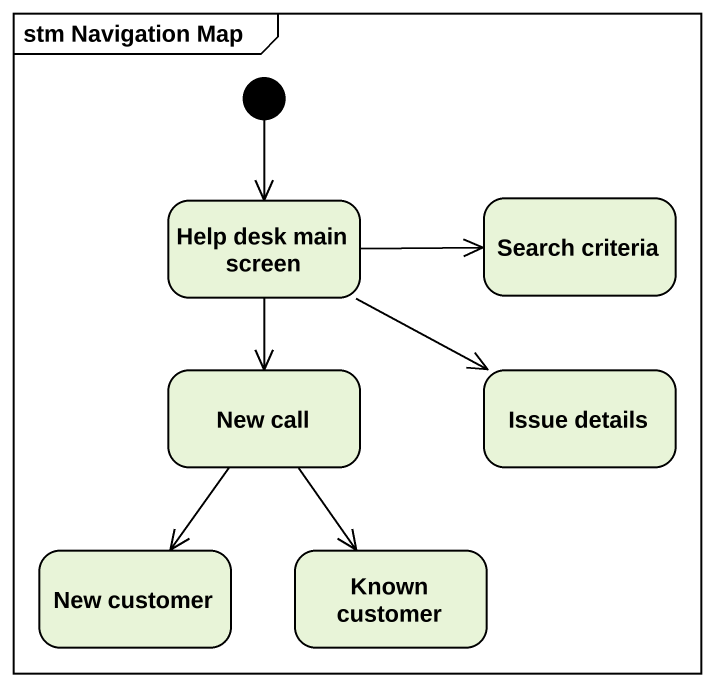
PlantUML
@startuml
mainframe stm Navigation Map
hide empty description
state "Help desk main screen" as Help_desk_main_screen
state "Search criteria" as Search_criteria
state "New call" as New_call
state "Issue details" as Issue_details
state "New customer" as New_customer
state "Known customer" as Known_customer
[*] --> Help_desk_main_screen
Help_desk_main_screen -right-> Search_criteria
Help_desk_main_screen --> New_call
Help_desk_main_screen -right-> Issue_details
New_call --> New_customer
New_call --> Known_customer
@enduml
